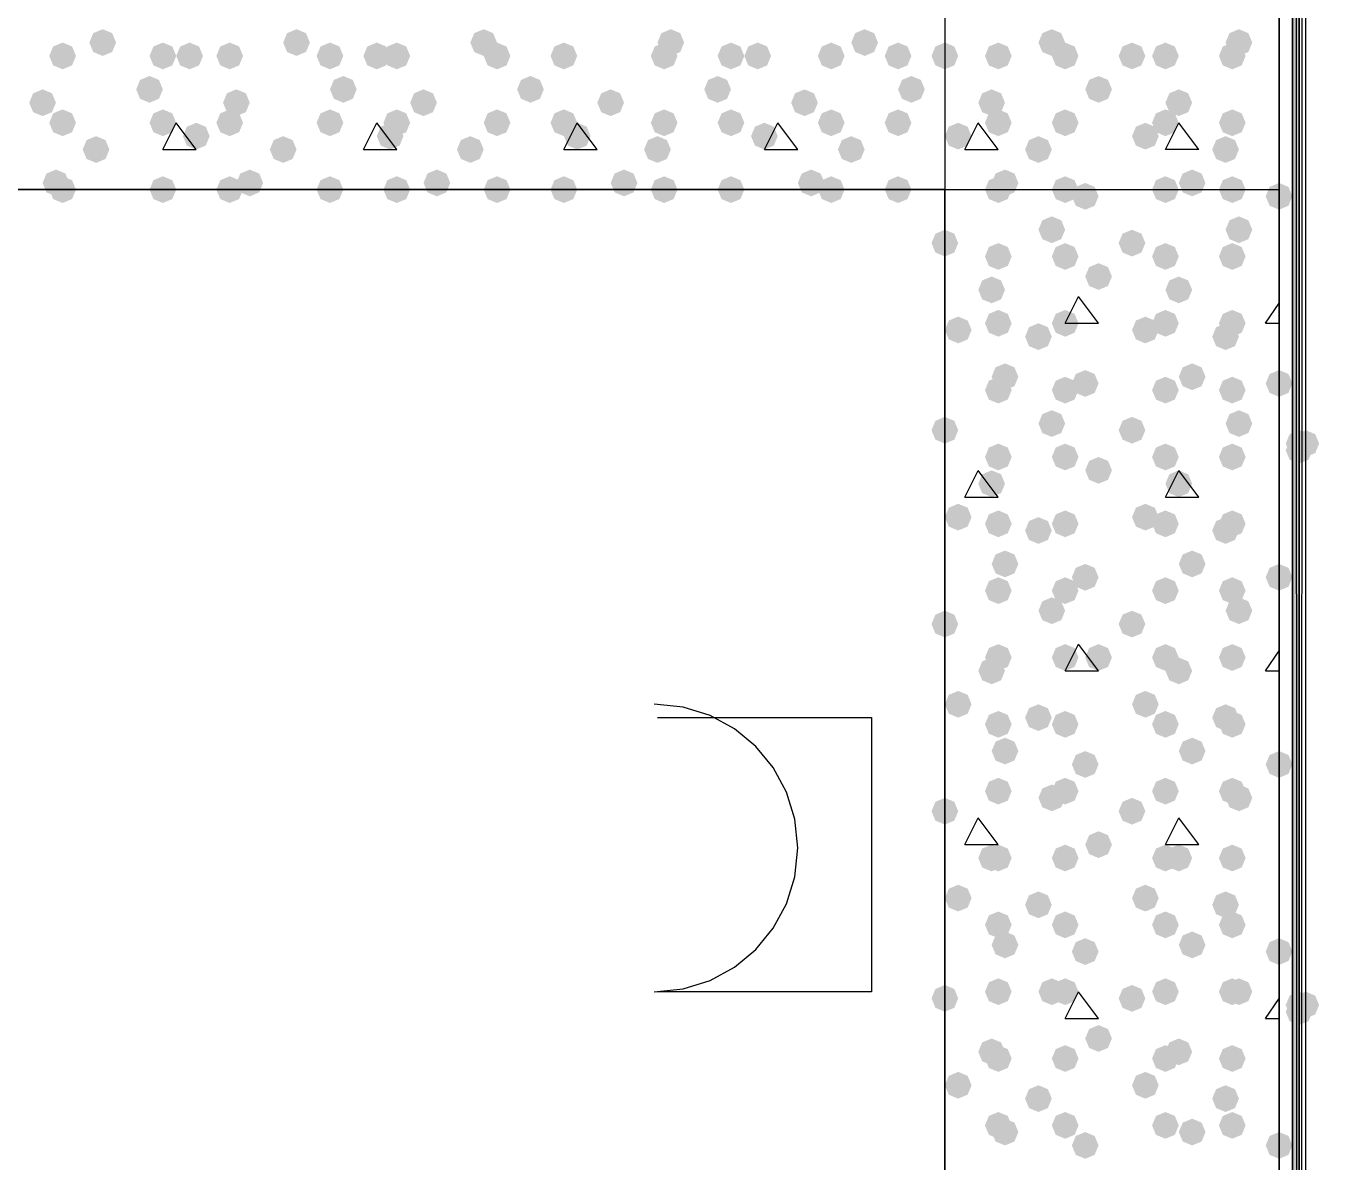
# Model space of a CAD drawing. Header units: millimetres. Extents: x 0 to 420, y 0 to 297.
# Drawn here: x 372.64 to 380.83, y 141.96 to 149.16 of the extents above; entities that cross this region are included whole.
import ezdxf

# ---------------------------------------------------------------- set-up
doc = ezdxf.new("R2010")
doc.units = ezdxf.units.MM
doc.layers.get('0').update_dxf_attribs({"linetype": 'CONTINUOUS'})

msp = doc.modelspace()

# ---------------------------------------------------------------- hatches: boundary and pattern name
at = {"true_color": 0x000007}
h = msp.add_hatch(color=0, dxfattribs=at)
h.paths.add_polyline_path([(380.703667, 228.049667), (380.661333, 228.049667), (380.703667, 84.455)], flags=0)
h.paths.add_polyline_path([(380.661333, 228.049667), (380.703667, 84.455), (380.661333, 84.455)], flags=0)
at = {"true_color": 0x000008}
for points in [[(373.210667, 149.055667), (373.185796, 148.995871), (373.126, 148.971), (373.066204, 148.995871), (373.041333, 149.055667), (373.066204, 149.115462), (373.126, 149.140333), (373.185796, 149.115463)], [(374.438333, 149.055667), (374.413462, 148.995871), (374.353667, 148.971), (374.293871, 148.995871), (374.269, 149.055667), (374.293871, 149.115462), (374.353667, 149.140333), (374.413462, 149.115463)], [(375.623667, 149.055667), (375.598796, 148.995871), (375.539, 148.971), (375.479204, 148.995871), (375.454333, 149.055667), (375.479204, 149.115462), (375.539, 149.140333), (375.598796, 149.115463)], [(376.809, 149.055667), (376.784129, 148.995871), (376.724333, 148.971), (376.664537, 148.995871), (376.639667, 149.055667), (376.664537, 149.115462), (376.724333, 149.140333), (376.784129, 149.115463)], [(378.036667, 149.055667), (378.011796, 148.995871), (377.952, 148.971), (377.892204, 148.995871), (377.867333, 149.055667), (377.892204, 149.115462), (377.952, 149.140333), (378.011796, 149.115463)], [(372.956667, 148.971), (372.931796, 148.911204), (372.872, 148.886333), (372.812204, 148.911204), (372.787333, 148.971), (372.812204, 149.030796), (372.872, 149.055667), (372.931796, 149.030796)], [(373.591667, 148.971), (373.566796, 148.911204), (373.507, 148.886333), (373.447204, 148.911204), (373.422333, 148.971), (373.447204, 149.030796), (373.507, 149.055667), (373.566796, 149.030796)], [(373.761, 148.971), (373.736129, 148.911204), (373.676333, 148.886333), (373.616537, 148.911204), (373.591667, 148.971), (373.616537, 149.030796), (373.676333, 149.055667), (373.736129, 149.030796)], [(374.015, 148.971), (373.990129, 148.911204), (373.930333, 148.886333), (373.870538, 148.911204), (373.845667, 148.971), (373.870537, 149.030796), (373.930333, 149.055667), (373.990129, 149.030796)], [(374.65, 148.971), (374.625129, 148.911204), (374.565333, 148.886333), (374.505538, 148.911204), (374.480667, 148.971), (374.505537, 149.030796), (374.565333, 149.055667), (374.625129, 149.030796)], [(374.946333, 148.971), (374.921462, 148.911204), (374.861667, 148.886333), (374.801871, 148.911204), (374.777, 148.971), (374.801871, 149.030796), (374.861667, 149.055667), (374.921462, 149.030796)], [(375.073333, 148.971), (375.048463, 148.911204), (374.988667, 148.886333), (374.928871, 148.911204), (374.904, 148.971), (374.928871, 149.030796), (374.988667, 149.055667), (375.048462, 149.030796)], [(375.708333, 148.971), (375.683463, 148.911204), (375.623667, 148.886333), (375.563871, 148.911204), (375.539, 148.971), (375.563871, 149.030796), (375.623667, 149.055667), (375.683462, 149.030796)], [(376.131667, 148.971), (376.106796, 148.911204), (376.047, 148.886333), (375.987204, 148.911204), (375.962333, 148.971), (375.987204, 149.030796), (376.047, 149.055667), (376.106796, 149.030796)], [(376.131667, 148.971), (376.106796, 148.911204), (376.047, 148.886333), (375.987204, 148.911204), (375.962333, 148.971), (375.987204, 149.030796), (376.047, 149.055667), (376.106796, 149.030796)], [(376.766667, 148.971), (376.741796, 148.911204), (376.682, 148.886333), (376.622204, 148.911204), (376.597333, 148.971), (376.622204, 149.030796), (376.682, 149.055667), (376.741796, 149.030796)], [(377.19, 148.971), (377.165129, 148.911204), (377.105333, 148.886333), (377.045538, 148.911204), (377.020667, 148.971), (377.045537, 149.030796), (377.105333, 149.055667), (377.165129, 149.030796)], [(377.359333, 148.971), (377.334462, 148.911204), (377.274667, 148.886333), (377.214871, 148.911204), (377.19, 148.971), (377.214871, 149.030796), (377.274667, 149.055667), (377.334462, 149.030796)], [(377.825, 148.971), (377.800129, 148.911204), (377.740333, 148.886333), (377.680538, 148.911204), (377.655667, 148.971), (377.680537, 149.030796), (377.740333, 149.055667), (377.800129, 149.030796)], [(378.248333, 148.971), (378.223462, 148.911204), (378.163667, 148.886333), (378.103871, 148.911204), (378.079, 148.971), (378.103871, 149.030796), (378.163667, 149.055667), (378.223462, 149.030796)], [(373.507, 148.759333), (373.482129, 148.699537), (373.422333, 148.674667), (373.362538, 148.699537), (373.337667, 148.759333), (373.362537, 148.819129), (373.422333, 148.844), (373.482129, 148.819129)], [(374.734667, 148.759333), (374.709796, 148.699537), (374.65, 148.674667), (374.590204, 148.699537), (374.565333, 148.759333), (374.590204, 148.819129), (374.65, 148.844), (374.709796, 148.819129)], [(375.92, 148.759333), (375.895129, 148.699537), (375.835333, 148.674667), (375.775538, 148.699537), (375.750667, 148.759333), (375.775537, 148.819129), (375.835333, 148.844), (375.895129, 148.819129)], [(377.105333, 148.759333), (377.080462, 148.699537), (377.020667, 148.674667), (376.960871, 148.699537), (376.936, 148.759333), (376.960871, 148.819129), (377.020667, 148.844), (377.080462, 148.819129)], [(378.333, 148.759333), (378.308129, 148.699537), (378.248333, 148.674667), (378.188538, 148.699537), (378.163667, 148.759333), (378.188537, 148.819129), (378.248333, 148.844), (378.308129, 148.819129)], [(372.829667, 148.674667), (372.804796, 148.614871), (372.745, 148.59), (372.685204, 148.614871), (372.660333, 148.674667), (372.685204, 148.734462), (372.745, 148.759333), (372.804796, 148.734463)], [(374.057333, 148.674667), (374.032462, 148.614871), (373.972667, 148.59), (373.912871, 148.614871), (373.888, 148.674667), (373.912871, 148.734462), (373.972667, 148.759333), (374.032462, 148.734463)], [(375.242667, 148.674667), (375.217796, 148.614871), (375.158, 148.59), (375.098204, 148.614871), (375.073333, 148.674667), (375.098204, 148.734462), (375.158, 148.759333), (375.217796, 148.734463)], [(376.428, 148.674667), (376.403129, 148.614871), (376.343333, 148.59), (376.283537, 148.614871), (376.258667, 148.674667), (376.283537, 148.734462), (376.343333, 148.759333), (376.403129, 148.734463)], [(377.655667, 148.674667), (377.630796, 148.614871), (377.571, 148.59), (377.511204, 148.614871), (377.486333, 148.674667), (377.511204, 148.734462), (377.571, 148.759333), (377.630796, 148.734463)], [(372.956667, 148.547667), (372.931796, 148.487871), (372.872, 148.463), (372.812204, 148.487871), (372.787333, 148.547667), (372.812204, 148.607462), (372.872, 148.632333), (372.931796, 148.607463)], [(373.591667, 148.547667), (373.566796, 148.487871), (373.507, 148.463), (373.447204, 148.487871), (373.422333, 148.547667), (373.447204, 148.607462), (373.507, 148.632333), (373.566796, 148.607463)], [(374.015, 148.547667), (373.990129, 148.487871), (373.930333, 148.463), (373.870538, 148.487871), (373.845667, 148.547667), (373.870537, 148.607462), (373.930333, 148.632333), (373.990129, 148.607463)], [(374.65, 148.547667), (374.625129, 148.487871), (374.565333, 148.463), (374.505538, 148.487871), (374.480667, 148.547667), (374.505537, 148.607462), (374.565333, 148.632333), (374.625129, 148.607463)], [(375.073333, 148.547667), (375.048463, 148.487871), (374.988667, 148.463), (374.928871, 148.487871), (374.904, 148.547667), (374.928871, 148.607462), (374.988667, 148.632333), (375.048462, 148.607463)], [(375.708333, 148.547667), (375.683463, 148.487871), (375.623667, 148.463), (375.563871, 148.487871), (375.539, 148.547667), (375.563871, 148.607462), (375.623667, 148.632333), (375.683462, 148.607463)], [(376.131667, 148.547667), (376.106796, 148.487871), (376.047, 148.463), (375.987204, 148.487871), (375.962333, 148.547667), (375.987204, 148.607462), (376.047, 148.632333), (376.106796, 148.607463)], [(376.766667, 148.547667), (376.741796, 148.487871), (376.682, 148.463), (376.622204, 148.487871), (376.597333, 148.547667), (376.622204, 148.607462), (376.682, 148.632333), (376.741796, 148.607463)], [(377.19, 148.547667), (377.165129, 148.487871), (377.105333, 148.463), (377.045538, 148.487871), (377.020667, 148.547667), (377.045537, 148.607462), (377.105333, 148.632333), (377.165129, 148.607463)], [(377.825, 148.547667), (377.800129, 148.487871), (377.740333, 148.463), (377.680538, 148.487871), (377.655667, 148.547667), (377.680537, 148.607462), (377.740333, 148.632333), (377.800129, 148.607463)], [(378.248333, 148.547667), (378.223462, 148.487871), (378.163667, 148.463), (378.103871, 148.487871), (378.079, 148.547667), (378.103871, 148.607462), (378.163667, 148.632333), (378.223462, 148.607463)], [(373.803333, 148.463), (373.778462, 148.403204), (373.718667, 148.378333), (373.658871, 148.403204), (373.634, 148.463), (373.658871, 148.522796), (373.718667, 148.547667), (373.778462, 148.522796)], [(375.031, 148.463), (375.006129, 148.403204), (374.946333, 148.378333), (374.886537, 148.403204), (374.861667, 148.463), (374.886537, 148.522796), (374.946333, 148.547667), (375.006129, 148.522796)], [(376.216333, 148.463), (376.191462, 148.403204), (376.131667, 148.378333), (376.071871, 148.403204), (376.047, 148.463), (376.071871, 148.522796), (376.131667, 148.547667), (376.191462, 148.522796)], [(377.401667, 148.463), (377.376796, 148.403204), (377.317, 148.378333), (377.257204, 148.403204), (377.232333, 148.463), (377.257204, 148.522796), (377.317, 148.547667), (377.376796, 148.522796)], [(373.168333, 148.378333), (373.143462, 148.318537), (373.083667, 148.293667), (373.023871, 148.318537), (372.999, 148.378333), (373.023871, 148.438129), (373.083667, 148.463), (373.143462, 148.438129)], [(374.353667, 148.378333), (374.328796, 148.318537), (374.269, 148.293667), (374.209204, 148.318537), (374.184333, 148.378333), (374.209204, 148.438129), (374.269, 148.463), (374.328796, 148.438129)], [(375.539, 148.378333), (375.514129, 148.318537), (375.454333, 148.293667), (375.394537, 148.318537), (375.369667, 148.378333), (375.394537, 148.438129), (375.454333, 148.463), (375.514129, 148.438129)], [(376.724333, 148.378333), (376.699462, 148.318537), (376.639667, 148.293667), (376.579871, 148.318537), (376.555, 148.378333), (376.579871, 148.438129), (376.639667, 148.463), (376.699462, 148.438129)], [(377.952, 148.378333), (377.927129, 148.318537), (377.867333, 148.293667), (377.807538, 148.318537), (377.782667, 148.378333), (377.807537, 148.438129), (377.867333, 148.463), (377.927129, 148.438129)], [(372.914333, 148.166667), (372.889462, 148.106871), (372.829667, 148.082), (372.769871, 148.106871), (372.745, 148.166667), (372.769871, 148.226462), (372.829667, 148.251333), (372.889462, 148.226463)], [(372.956667, 148.124333), (372.931796, 148.064537), (372.872, 148.039667), (372.812204, 148.064537), (372.787333, 148.124333), (372.812204, 148.184129), (372.872, 148.209), (372.931796, 148.184129)], [(373.591667, 148.124333), (373.566796, 148.064537), (373.507, 148.039667), (373.447204, 148.064537), (373.422333, 148.124333), (373.447204, 148.184129), (373.507, 148.209), (373.566796, 148.184129)], [(374.015, 148.124333), (373.990129, 148.064537), (373.930333, 148.039667), (373.870538, 148.064537), (373.845667, 148.124333), (373.870537, 148.184129), (373.930333, 148.209), (373.990129, 148.184129)], [(374.142, 148.166667), (374.117129, 148.106871), (374.057333, 148.082), (373.997538, 148.106871), (373.972667, 148.166667), (373.997537, 148.226462), (374.057333, 148.251333), (374.117129, 148.226463)], [(374.65, 148.124333), (374.625129, 148.064537), (374.565333, 148.039667), (374.505538, 148.064537), (374.480667, 148.124333), (374.505537, 148.184129), (374.565333, 148.209), (374.625129, 148.184129)], [(375.073333, 148.124333), (375.048463, 148.064537), (374.988667, 148.039667), (374.928871, 148.064537), (374.904, 148.124333), (374.928871, 148.184129), (374.988667, 148.209), (375.048462, 148.184129)], [(375.327333, 148.166667), (375.302462, 148.106871), (375.242667, 148.082), (375.182871, 148.106871), (375.158, 148.166667), (375.182871, 148.226462), (375.242667, 148.251333), (375.302462, 148.226463)], [(375.708333, 148.124333), (375.683463, 148.064537), (375.623667, 148.039667), (375.563871, 148.064537), (375.539, 148.124333), (375.563871, 148.184129), (375.623667, 148.209), (375.683462, 148.184129)], [(376.131667, 148.124333), (376.106796, 148.064537), (376.047, 148.039667), (375.987204, 148.064537), (375.962333, 148.124333), (375.987204, 148.184129), (376.047, 148.209), (376.106796, 148.184129)], [(376.512667, 148.166667), (376.487796, 148.106871), (376.428, 148.082), (376.368204, 148.106871), (376.343333, 148.166667), (376.368204, 148.226462), (376.428, 148.251333), (376.487796, 148.226463)], [(376.766667, 148.124333), (376.741796, 148.064537), (376.682, 148.039667), (376.622204, 148.064537), (376.597333, 148.124333), (376.622204, 148.184129), (376.682, 148.209), (376.741796, 148.184129)], [(377.19, 148.124333), (377.165129, 148.064537), (377.105333, 148.039667), (377.045538, 148.064537), (377.020667, 148.124333), (377.045537, 148.184129), (377.105333, 148.209), (377.165129, 148.184129)], [(377.698, 148.166667), (377.673129, 148.106871), (377.613333, 148.082), (377.553537, 148.106871), (377.528667, 148.166667), (377.553537, 148.226462), (377.613333, 148.251333), (377.673129, 148.226463)], [(377.825, 148.124333), (377.800129, 148.064537), (377.740333, 148.039667), (377.680538, 148.064537), (377.655667, 148.124333), (377.680537, 148.184129), (377.740333, 148.209), (377.800129, 148.184129)], [(378.248333, 148.124333), (378.223462, 148.064537), (378.163667, 148.039667), (378.103871, 148.064537), (378.079, 148.124333), (378.103871, 148.184129), (378.163667, 148.209), (378.223462, 148.184129)], [(379.433667, 148.082), (379.408796, 148.022204), (379.349, 147.997333), (379.289204, 148.022204), (379.264333, 148.082), (379.289204, 148.141796), (379.349, 148.166667), (379.408796, 148.141796)], [(380.661333, 148.082), (380.636462, 148.022204), (380.576667, 147.997333), (380.516871, 148.022204), (380.492, 148.082), (380.516871, 148.141796), (380.576667, 148.166667), (380.636462, 148.141796)], [(379.222, 147.870333), (379.197129, 147.810537), (379.137333, 147.785667), (379.077538, 147.810537), (379.052667, 147.870333), (379.077537, 147.930129), (379.137333, 147.955), (379.197129, 147.930129)], [(380.407333, 147.870333), (380.382462, 147.810537), (380.322667, 147.785667), (380.262871, 147.810537), (380.238, 147.870333), (380.262871, 147.930129), (380.322667, 147.955), (380.382462, 147.930129)], [(378.544667, 147.785667), (378.519796, 147.725871), (378.46, 147.701), (378.400204, 147.725871), (378.375333, 147.785667), (378.400204, 147.845462), (378.46, 147.870333), (378.519796, 147.845463)], [(379.73, 147.785667), (379.705129, 147.725871), (379.645333, 147.701), (379.585537, 147.725871), (379.560667, 147.785667), (379.585537, 147.845462), (379.645333, 147.870333), (379.705129, 147.845463)], [(378.883333, 147.701), (378.858462, 147.641204), (378.798667, 147.616333), (378.738871, 147.641204), (378.714, 147.701), (378.738871, 147.760796), (378.798667, 147.785667), (378.858462, 147.760796)], [(379.306667, 147.701), (379.281796, 147.641204), (379.222, 147.616333), (379.162204, 147.641204), (379.137333, 147.701), (379.162204, 147.760796), (379.222, 147.785667), (379.281796, 147.760796)], [(379.941667, 147.701), (379.916796, 147.641204), (379.857, 147.616333), (379.797204, 147.641204), (379.772333, 147.701), (379.797204, 147.760796), (379.857, 147.785667), (379.916796, 147.760796)], [(380.365, 147.701), (380.340129, 147.641204), (380.280333, 147.616333), (380.220537, 147.641204), (380.195667, 147.701), (380.220537, 147.760796), (380.280333, 147.785667), (380.340129, 147.760796)], [(379.518333, 147.574), (379.493462, 147.514204), (379.433667, 147.489333), (379.373871, 147.514204), (379.349, 147.574), (379.373871, 147.633796), (379.433667, 147.658667), (379.493462, 147.633796)], [(378.841, 147.489333), (378.816129, 147.429537), (378.756333, 147.404667), (378.696537, 147.429537), (378.671667, 147.489333), (378.696537, 147.549129), (378.756333, 147.574), (378.816129, 147.549129)], [(380.026333, 147.489333), (380.001463, 147.429537), (379.941667, 147.404667), (379.881871, 147.429537), (379.857, 147.489333), (379.881871, 147.549129), (379.941667, 147.574), (380.001462, 147.549129)], [(378.629333, 147.235333), (378.604462, 147.175537), (378.544667, 147.150667), (378.484871, 147.175537), (378.46, 147.235333), (378.484871, 147.295129), (378.544667, 147.32), (378.604462, 147.295129)], [(378.883333, 147.277667), (378.858462, 147.217871), (378.798667, 147.193), (378.738871, 147.217871), (378.714, 147.277667), (378.738871, 147.337462), (378.798667, 147.362333), (378.858462, 147.337463)], [(379.306667, 147.277667), (379.281796, 147.217871), (379.222, 147.193), (379.162204, 147.217871), (379.137333, 147.277667), (379.162204, 147.337462), (379.222, 147.362333), (379.281796, 147.337463)], [(379.814667, 147.235333), (379.789796, 147.175537), (379.73, 147.150667), (379.670204, 147.175537), (379.645333, 147.235333), (379.670204, 147.295129), (379.73, 147.32), (379.789796, 147.295129)], [(379.941667, 147.277667), (379.916796, 147.217871), (379.857, 147.193), (379.797204, 147.217871), (379.772333, 147.277667), (379.797204, 147.337462), (379.857, 147.362333), (379.916796, 147.337463)], [(380.365, 147.277667), (380.340129, 147.217871), (380.280333, 147.193), (380.220537, 147.217871), (380.195667, 147.277667), (380.220537, 147.337462), (380.280333, 147.362333), (380.340129, 147.337463)], [(379.137333, 147.193), (379.112462, 147.133204), (379.052667, 147.108333), (378.992871, 147.133204), (378.968, 147.193), (378.992871, 147.252796), (379.052667, 147.277667), (379.112462, 147.252796)], [(380.322667, 147.193), (380.297796, 147.133204), (380.238, 147.108333), (380.178204, 147.133204), (380.153333, 147.193), (380.178204, 147.252796), (380.238, 147.277667), (380.297796, 147.252796)], [(378.925667, 146.939), (378.900796, 146.879204), (378.841, 146.854333), (378.781204, 146.879204), (378.756333, 146.939), (378.781204, 146.998796), (378.841, 147.023667), (378.900796, 146.998796)], [(379.433667, 146.896667), (379.408796, 146.836871), (379.349, 146.812), (379.289204, 146.836871), (379.264333, 146.896667), (379.289204, 146.956462), (379.349, 146.981333), (379.408796, 146.956463)], [(380.111, 146.939), (380.086129, 146.879204), (380.026333, 146.854333), (379.966537, 146.879204), (379.941667, 146.939), (379.966537, 146.998796), (380.026333, 147.023667), (380.086129, 146.998796)], [(380.661333, 146.896667), (380.636462, 146.836871), (380.576667, 146.812), (380.516871, 146.836871), (380.492, 146.896667), (380.516871, 146.956462), (380.576667, 146.981333), (380.636462, 146.956463)], [(378.883333, 146.854333), (378.858462, 146.794537), (378.798667, 146.769667), (378.738871, 146.794537), (378.714, 146.854333), (378.738871, 146.914129), (378.798667, 146.939), (378.858462, 146.914129)], [(379.306667, 146.854333), (379.281796, 146.794537), (379.222, 146.769667), (379.162204, 146.794537), (379.137333, 146.854333), (379.162204, 146.914129), (379.222, 146.939), (379.281796, 146.914129)], [(379.941667, 146.854333), (379.916796, 146.794537), (379.857, 146.769667), (379.797204, 146.794537), (379.772333, 146.854333), (379.797204, 146.914129), (379.857, 146.939), (379.916796, 146.914129)], [(380.365, 146.854333), (380.340129, 146.794537), (380.280333, 146.769667), (380.220537, 146.794537), (380.195667, 146.854333), (380.220537, 146.914129), (380.280333, 146.939), (380.340129, 146.914129)], [(379.222, 146.642667), (379.197129, 146.582871), (379.137333, 146.558), (379.077538, 146.582871), (379.052667, 146.642667), (379.077537, 146.702462), (379.137333, 146.727333), (379.197129, 146.702463)], [(380.407333, 146.642667), (380.382462, 146.582871), (380.322667, 146.558), (380.262871, 146.582871), (380.238, 146.642667), (380.262871, 146.702462), (380.322667, 146.727333), (380.382462, 146.702463)], [(378.544667, 146.600333), (378.519796, 146.540537), (378.46, 146.515667), (378.400204, 146.540537), (378.375333, 146.600333), (378.400204, 146.660129), (378.46, 146.685), (378.519796, 146.660129)], [(379.73, 146.600333), (379.705129, 146.540537), (379.645333, 146.515667), (379.585537, 146.540537), (379.560667, 146.600333), (379.585537, 146.660129), (379.645333, 146.685), (379.705129, 146.660129)], [(378.883333, 146.431), (378.858462, 146.371204), (378.798667, 146.346333), (378.738871, 146.371204), (378.714, 146.431), (378.738871, 146.490796), (378.798667, 146.515667), (378.858462, 146.490796)], [(379.306667, 146.431), (379.281796, 146.371204), (379.222, 146.346333), (379.162204, 146.371204), (379.137333, 146.431), (379.162204, 146.490796), (379.222, 146.515667), (379.281796, 146.490796)], [(379.941667, 146.431), (379.916796, 146.371204), (379.857, 146.346333), (379.797204, 146.371204), (379.772333, 146.431), (379.797204, 146.490796), (379.857, 146.515667), (379.916796, 146.490796)], [(380.365, 146.431), (380.340129, 146.371204), (380.280333, 146.346333), (380.220537, 146.371204), (380.195667, 146.431), (380.220537, 146.490796), (380.280333, 146.515667), (380.340129, 146.490796)], [(379.518333, 146.346333), (379.493462, 146.286537), (379.433667, 146.261667), (379.373871, 146.286537), (379.349, 146.346333), (379.373871, 146.406129), (379.433667, 146.431), (379.493462, 146.406129)], [(378.841, 146.261667), (378.816129, 146.201871), (378.756333, 146.177), (378.696537, 146.201871), (378.671667, 146.261667), (378.696537, 146.321462), (378.756333, 146.346333), (378.816129, 146.321463)], [(380.026333, 146.261667), (380.001463, 146.201871), (379.941667, 146.177), (379.881871, 146.201871), (379.857, 146.261667), (379.881871, 146.321462), (379.941667, 146.346333), (380.001462, 146.321463)], [(378.629333, 146.05), (378.604462, 145.990204), (378.544667, 145.965333), (378.484871, 145.990204), (378.46, 146.05), (378.484871, 146.109796), (378.544667, 146.134667), (378.604462, 146.109796)], [(378.883333, 146.007667), (378.858462, 145.947871), (378.798667, 145.923), (378.738871, 145.947871), (378.714, 146.007667), (378.738871, 146.067462), (378.798667, 146.092333), (378.858462, 146.067463)], [(379.306667, 146.007667), (379.281796, 145.947871), (379.222, 145.923), (379.162204, 145.947871), (379.137333, 146.007667), (379.162204, 146.067462), (379.222, 146.092333), (379.281796, 146.067463)], [(379.814667, 146.05), (379.789796, 145.990204), (379.73, 145.965333), (379.670204, 145.990204), (379.645333, 146.05), (379.670204, 146.109796), (379.73, 146.134667), (379.789796, 146.109796)], [(379.941667, 146.007667), (379.916796, 145.947871), (379.857, 145.923), (379.797204, 145.947871), (379.772333, 146.007667), (379.797204, 146.067462), (379.857, 146.092333), (379.916796, 146.067463)], [(380.365, 146.007667), (380.340129, 145.947871), (380.280333, 145.923), (380.220537, 145.947871), (380.195667, 146.007667), (380.220537, 146.067462), (380.280333, 146.092333), (380.340129, 146.067463)], [(379.137333, 145.965333), (379.112462, 145.905537), (379.052667, 145.880667), (378.992871, 145.905537), (378.968, 145.965333), (378.992871, 146.025129), (379.052667, 146.05), (379.112462, 146.025129)], [(380.322667, 145.965333), (380.297796, 145.905537), (380.238, 145.880667), (380.178204, 145.905537), (380.153333, 145.965333), (380.178204, 146.025129), (380.238, 146.05), (380.297796, 146.025129)], [(378.925667, 145.753667), (378.900796, 145.693871), (378.841, 145.669), (378.781204, 145.693871), (378.756333, 145.753667), (378.781204, 145.813462), (378.841, 145.838333), (378.900796, 145.813463)], [(380.111, 145.753667), (380.086129, 145.693871), (380.026333, 145.669), (379.966537, 145.693871), (379.941667, 145.753667), (379.966537, 145.813462), (380.026333, 145.838333), (380.086129, 145.813463)], [(379.433667, 145.669), (379.408796, 145.609204), (379.349, 145.584333), (379.289204, 145.609204), (379.264333, 145.669), (379.289204, 145.728796), (379.349, 145.753667), (379.408796, 145.728796)], [(380.661333, 145.669), (380.636462, 145.609204), (380.576667, 145.584333), (380.516871, 145.609204), (380.492, 145.669), (380.516871, 145.728796), (380.576667, 145.753667), (380.636462, 145.728796)], [(378.883333, 145.584333), (378.858462, 145.524537), (378.798667, 145.499667), (378.738871, 145.524537), (378.714, 145.584333), (378.738871, 145.644129), (378.798667, 145.669), (378.858462, 145.644129)], [(379.306667, 145.584333), (379.281796, 145.524537), (379.222, 145.499667), (379.162204, 145.524537), (379.137333, 145.584333), (379.162204, 145.644129), (379.222, 145.669), (379.281796, 145.644129)], [(379.941667, 145.584333), (379.916796, 145.524537), (379.857, 145.499667), (379.797204, 145.524537), (379.772333, 145.584333), (379.797204, 145.644129), (379.857, 145.669), (379.916796, 145.644129)], [(380.365, 145.584333), (380.340129, 145.524537), (380.280333, 145.499667), (380.220537, 145.524537), (380.195667, 145.584333), (380.220537, 145.644129), (380.280333, 145.669), (380.340129, 145.644129)], [(379.222, 145.457333), (379.197129, 145.397537), (379.137333, 145.372667), (379.077538, 145.397537), (379.052667, 145.457333), (379.077537, 145.517129), (379.137333, 145.542), (379.197129, 145.517129)], [(380.407333, 145.457333), (380.382462, 145.397537), (380.322667, 145.372667), (380.262871, 145.397537), (380.238, 145.457333), (380.262871, 145.517129), (380.322667, 145.542), (380.382462, 145.517129)], [(378.544667, 145.372667), (378.519796, 145.312871), (378.46, 145.288), (378.400204, 145.312871), (378.375333, 145.372667), (378.400204, 145.432462), (378.46, 145.457333), (378.519796, 145.432463)], [(379.73, 145.372667), (379.705129, 145.312871), (379.645333, 145.288), (379.585537, 145.312871), (379.560667, 145.372667), (379.585537, 145.432462), (379.645333, 145.457333), (379.705129, 145.432463)], [(378.883333, 145.161), (378.858462, 145.101204), (378.798667, 145.076333), (378.738871, 145.101204), (378.714, 145.161), (378.738871, 145.220796), (378.798667, 145.245667), (378.858462, 145.220796)], [(379.306667, 145.161), (379.281796, 145.101204), (379.222, 145.076333), (379.162204, 145.101204), (379.137333, 145.161), (379.162204, 145.220796), (379.222, 145.245667), (379.281796, 145.220796)], [(379.518333, 145.161), (379.493462, 145.101204), (379.433667, 145.076333), (379.373871, 145.101204), (379.349, 145.161), (379.373871, 145.220796), (379.433667, 145.245667), (379.493462, 145.220796)], [(379.941667, 145.161), (379.916796, 145.101204), (379.857, 145.076333), (379.797204, 145.101204), (379.772333, 145.161), (379.797204, 145.220796), (379.857, 145.245667), (379.916796, 145.220796)], [(380.365, 145.161), (380.340129, 145.101204), (380.280333, 145.076333), (380.220537, 145.101204), (380.195667, 145.161), (380.220537, 145.220796), (380.280333, 145.245667), (380.340129, 145.220796)], [(378.841, 145.076333), (378.816129, 145.016537), (378.756333, 144.991667), (378.696537, 145.016537), (378.671667, 145.076333), (378.696537, 145.136129), (378.756333, 145.161), (378.816129, 145.136129)], [(380.026333, 145.076333), (380.001463, 145.016537), (379.941667, 144.991667), (379.881871, 145.016537), (379.857, 145.076333), (379.881871, 145.136129), (379.941667, 145.161), (380.001462, 145.136129)], [(378.629333, 144.864667), (378.604462, 144.804871), (378.544667, 144.78), (378.484871, 144.804871), (378.46, 144.864667), (378.484871, 144.924462), (378.544667, 144.949333), (378.604462, 144.924463)], [(379.814667, 144.864667), (379.789796, 144.804871), (379.73, 144.78), (379.670204, 144.804871), (379.645333, 144.864667), (379.670204, 144.924462), (379.73, 144.949333), (379.789796, 144.924463)], [(379.137333, 144.78), (379.112462, 144.720204), (379.052667, 144.695333), (378.992871, 144.720204), (378.968, 144.78), (378.992871, 144.839796), (379.052667, 144.864667), (379.112462, 144.839796)], [(380.322667, 144.78), (380.297796, 144.720204), (380.238, 144.695333), (380.178204, 144.720204), (380.153333, 144.78), (380.178204, 144.839796), (380.238, 144.864667), (380.297796, 144.839796)], [(378.883333, 144.737667), (378.858462, 144.677871), (378.798667, 144.653), (378.738871, 144.677871), (378.714, 144.737667), (378.738871, 144.797462), (378.798667, 144.822333), (378.858462, 144.797463)], [(379.306667, 144.737667), (379.281796, 144.677871), (379.222, 144.653), (379.162204, 144.677871), (379.137333, 144.737667), (379.162204, 144.797462), (379.222, 144.822333), (379.281796, 144.797463)], [(379.941667, 144.737667), (379.916796, 144.677871), (379.857, 144.653), (379.797204, 144.677871), (379.772333, 144.737667), (379.797204, 144.797462), (379.857, 144.822333), (379.916796, 144.797463)], [(380.365, 144.737667), (380.340129, 144.677871), (380.280333, 144.653), (380.220537, 144.677871), (380.195667, 144.737667), (380.220537, 144.797462), (380.280333, 144.822333), (380.340129, 144.797463)], [(378.925667, 144.568333), (378.900796, 144.508537), (378.841, 144.483667), (378.781204, 144.508537), (378.756333, 144.568333), (378.781204, 144.628129), (378.841, 144.653), (378.900796, 144.628129)], [(380.111, 144.568333), (380.086129, 144.508537), (380.026333, 144.483667), (379.966537, 144.508537), (379.941667, 144.568333), (379.966537, 144.628129), (380.026333, 144.653), (380.086129, 144.628129)], [(379.433667, 144.483667), (379.408796, 144.423871), (379.349, 144.399), (379.289204, 144.423871), (379.264333, 144.483667), (379.289204, 144.543462), (379.349, 144.568333), (379.408796, 144.543463)], [(380.661333, 144.483667), (380.636462, 144.423871), (380.576667, 144.399), (380.516871, 144.423871), (380.492, 144.483667), (380.516871, 144.543462), (380.576667, 144.568333), (380.636462, 144.543463)], [(378.883333, 144.314333), (378.858462, 144.254537), (378.798667, 144.229667), (378.738871, 144.254537), (378.714, 144.314333), (378.738871, 144.374129), (378.798667, 144.399), (378.858462, 144.374129)], [(379.222, 144.272), (379.197129, 144.212204), (379.137333, 144.187333), (379.077538, 144.212204), (379.052667, 144.272), (379.077537, 144.331796), (379.137333, 144.356667), (379.197129, 144.331796)], [(379.306667, 144.314333), (379.281796, 144.254537), (379.222, 144.229667), (379.162204, 144.254537), (379.137333, 144.314333), (379.162204, 144.374129), (379.222, 144.399), (379.281796, 144.374129)], [(379.941667, 144.314333), (379.916796, 144.254537), (379.857, 144.229667), (379.797204, 144.254537), (379.772333, 144.314333), (379.797204, 144.374129), (379.857, 144.399), (379.916796, 144.374129)], [(380.365, 144.314333), (380.340129, 144.254537), (380.280333, 144.229667), (380.220537, 144.254537), (380.195667, 144.314333), (380.220537, 144.374129), (380.280333, 144.399), (380.340129, 144.374129)], [(380.407333, 144.272), (380.382462, 144.212204), (380.322667, 144.187333), (380.262871, 144.212204), (380.238, 144.272), (380.262871, 144.331796), (380.322667, 144.356667), (380.382462, 144.331796)], [(378.544667, 144.187333), (378.519796, 144.127537), (378.46, 144.102667), (378.400204, 144.127537), (378.375333, 144.187333), (378.400204, 144.247129), (378.46, 144.272), (378.519796, 144.247129)], [(379.73, 144.187333), (379.705129, 144.127537), (379.645333, 144.102667), (379.585537, 144.127537), (379.560667, 144.187333), (379.585537, 144.247129), (379.645333, 144.272), (379.705129, 144.247129)], [(379.518333, 143.975667), (379.493462, 143.915871), (379.433667, 143.891), (379.373871, 143.915871), (379.349, 143.975667), (379.373871, 144.035462), (379.433667, 144.060333), (379.493462, 144.035463)], [(378.841, 143.891), (378.816129, 143.831204), (378.756333, 143.806333), (378.696537, 143.831204), (378.671667, 143.891), (378.696537, 143.950796), (378.756333, 143.975667), (378.816129, 143.950796)], [(378.883333, 143.891), (378.858462, 143.831204), (378.798667, 143.806333), (378.738871, 143.831204), (378.714, 143.891), (378.738871, 143.950796), (378.798667, 143.975667), (378.858462, 143.950796)], [(379.306667, 143.891), (379.281796, 143.831204), (379.222, 143.806333), (379.162204, 143.831204), (379.137333, 143.891), (379.162204, 143.950796), (379.222, 143.975667), (379.281796, 143.950796)], [(379.941667, 143.891), (379.916796, 143.831204), (379.857, 143.806333), (379.797204, 143.831204), (379.772333, 143.891), (379.797204, 143.950796), (379.857, 143.975667), (379.916796, 143.950796)], [(380.026333, 143.891), (380.001463, 143.831204), (379.941667, 143.806333), (379.881871, 143.831204), (379.857, 143.891), (379.881871, 143.950796), (379.941667, 143.975667), (380.001462, 143.950796)], [(380.365, 143.891), (380.340129, 143.831204), (380.280333, 143.806333), (380.220537, 143.831204), (380.195667, 143.891), (380.220537, 143.950796), (380.280333, 143.975667), (380.340129, 143.950796)], [(378.629333, 143.637), (378.604462, 143.577204), (378.544667, 143.552333), (378.484871, 143.577204), (378.46, 143.637), (378.484871, 143.696796), (378.544667, 143.721667), (378.604462, 143.696796)], [(379.137333, 143.594667), (379.112462, 143.534871), (379.052667, 143.51), (378.992871, 143.534871), (378.968, 143.594667), (378.992871, 143.654462), (379.052667, 143.679333), (379.112462, 143.654463)], [(379.814667, 143.637), (379.789796, 143.577204), (379.73, 143.552333), (379.670204, 143.577204), (379.645333, 143.637), (379.670204, 143.696796), (379.73, 143.721667), (379.789796, 143.696796)], [(380.322667, 143.594667), (380.297796, 143.534871), (380.238, 143.51), (380.178204, 143.534871), (380.153333, 143.594667), (380.178204, 143.654462), (380.238, 143.679333), (380.297796, 143.654463)], [(378.883333, 143.467667), (378.858462, 143.407871), (378.798667, 143.383), (378.738871, 143.407871), (378.714, 143.467667), (378.738871, 143.527462), (378.798667, 143.552333), (378.858462, 143.527463)], [(379.306667, 143.467667), (379.281796, 143.407871), (379.222, 143.383), (379.162204, 143.407871), (379.137333, 143.467667), (379.162204, 143.527462), (379.222, 143.552333), (379.281796, 143.527463)], [(379.941667, 143.467667), (379.916796, 143.407871), (379.857, 143.383), (379.797204, 143.407871), (379.772333, 143.467667), (379.797204, 143.527462), (379.857, 143.552333), (379.916796, 143.527463)], [(380.365, 143.467667), (380.340129, 143.407871), (380.280333, 143.383), (380.220537, 143.407871), (380.195667, 143.467667), (380.220537, 143.527462), (380.280333, 143.552333), (380.340129, 143.527463)], [(378.925667, 143.340667), (378.900796, 143.280871), (378.841, 143.256), (378.781204, 143.280871), (378.756333, 143.340667), (378.781204, 143.400462), (378.841, 143.425333), (378.900796, 143.400463)], [(379.433667, 143.298333), (379.408796, 143.238537), (379.349, 143.213667), (379.289204, 143.238537), (379.264333, 143.298333), (379.289204, 143.358129), (379.349, 143.383), (379.408796, 143.358129)], [(380.111, 143.340667), (380.086129, 143.280871), (380.026333, 143.256), (379.966537, 143.280871), (379.941667, 143.340667), (379.966537, 143.400462), (380.026333, 143.425333), (380.086129, 143.400463)], [(380.661333, 143.298333), (380.636462, 143.238537), (380.576667, 143.213667), (380.516871, 143.238537), (380.492, 143.298333), (380.516871, 143.358129), (380.576667, 143.383), (380.636462, 143.358129)], [(378.883333, 143.044333), (378.858462, 142.984537), (378.798667, 142.959667), (378.738871, 142.984537), (378.714, 143.044333), (378.738871, 143.104129), (378.798667, 143.129), (378.858462, 143.104129)], [(379.222, 143.044333), (379.197129, 142.984537), (379.137333, 142.959667), (379.077538, 142.984537), (379.052667, 143.044333), (379.077537, 143.104129), (379.137333, 143.129), (379.197129, 143.104129)], [(379.306667, 143.044333), (379.281796, 142.984537), (379.222, 142.959667), (379.162204, 142.984537), (379.137333, 143.044333), (379.162204, 143.104129), (379.222, 143.129), (379.281796, 143.104129)], [(379.941667, 143.044333), (379.916796, 142.984537), (379.857, 142.959667), (379.797204, 142.984537), (379.772333, 143.044333), (379.797204, 143.104129), (379.857, 143.129), (379.916796, 143.104129)], [(380.365, 143.044333), (380.340129, 142.984537), (380.280333, 142.959667), (380.220537, 142.984537), (380.195667, 143.044333), (380.220537, 143.104129), (380.280333, 143.129), (380.340129, 143.104129)], [(380.407333, 143.044333), (380.382462, 142.984537), (380.322667, 142.959667), (380.262871, 142.984537), (380.238, 143.044333), (380.262871, 143.104129), (380.322667, 143.129), (380.382462, 143.104129)], [(378.544667, 143.002), (378.519796, 142.942204), (378.46, 142.917333), (378.400204, 142.942204), (378.375333, 143.002), (378.400204, 143.061796), (378.46, 143.086667), (378.519796, 143.061796)], [(379.73, 143.002), (379.705129, 142.942204), (379.645333, 142.917333), (379.585537, 142.942204), (379.560667, 143.002), (379.585537, 143.061796), (379.645333, 143.086667), (379.705129, 143.061796)], [(379.518333, 142.748), (379.493462, 142.688204), (379.433667, 142.663333), (379.373871, 142.688204), (379.349, 142.748), (379.373871, 142.807796), (379.433667, 142.832667), (379.493462, 142.807796)], [(378.841, 142.663333), (378.816129, 142.603537), (378.756333, 142.578667), (378.696537, 142.603537), (378.671667, 142.663333), (378.696537, 142.723129), (378.756333, 142.748), (378.816129, 142.723129)], [(378.883333, 142.621), (378.858462, 142.561204), (378.798667, 142.536333), (378.738871, 142.561204), (378.714, 142.621), (378.738871, 142.680796), (378.798667, 142.705667), (378.858462, 142.680796)], [(379.306667, 142.621), (379.281796, 142.561204), (379.222, 142.536333), (379.162204, 142.561204), (379.137333, 142.621), (379.162204, 142.680796), (379.222, 142.705667), (379.281796, 142.680796)], [(379.941667, 142.621), (379.916796, 142.561204), (379.857, 142.536333), (379.797204, 142.561204), (379.772333, 142.621), (379.797204, 142.680796), (379.857, 142.705667), (379.916796, 142.680796)], [(380.026333, 142.663333), (380.001463, 142.603537), (379.941667, 142.578667), (379.881871, 142.603537), (379.857, 142.663333), (379.881871, 142.723129), (379.941667, 142.748), (380.001462, 142.723129)], [(380.365, 142.621), (380.340129, 142.561204), (380.280333, 142.536333), (380.220537, 142.561204), (380.195667, 142.621), (380.220537, 142.680796), (380.280333, 142.705667), (380.340129, 142.680796)], [(378.629333, 142.451667), (378.604462, 142.391871), (378.544667, 142.367), (378.484871, 142.391871), (378.46, 142.451667), (378.484871, 142.511462), (378.544667, 142.536333), (378.604462, 142.511463)], [(379.814667, 142.451667), (379.789796, 142.391871), (379.73, 142.367), (379.670204, 142.391871), (379.645333, 142.451667), (379.670204, 142.511462), (379.73, 142.536333), (379.789796, 142.511463)], [(379.137333, 142.367), (379.112462, 142.307204), (379.052667, 142.282333), (378.992871, 142.307204), (378.968, 142.367), (378.992871, 142.426796), (379.052667, 142.451667), (379.112462, 142.426796)], [(380.322667, 142.367), (380.297796, 142.307204), (380.238, 142.282333), (380.178204, 142.307204), (380.153333, 142.367), (380.178204, 142.426796), (380.238, 142.451667), (380.297796, 142.426796)], [(378.883333, 142.197667), (378.858462, 142.137871), (378.798667, 142.113), (378.738871, 142.137871), (378.714, 142.197667), (378.738871, 142.257462), (378.798667, 142.282333), (378.858462, 142.257463)], [(378.925667, 142.155333), (378.900796, 142.095537), (378.841, 142.070667), (378.781204, 142.095537), (378.756333, 142.155333), (378.781204, 142.215129), (378.841, 142.24), (378.900796, 142.215129)], [(379.306667, 142.197667), (379.281796, 142.137871), (379.222, 142.113), (379.162204, 142.137871), (379.137333, 142.197667), (379.162204, 142.257462), (379.222, 142.282333), (379.281796, 142.257463)], [(379.941667, 142.197667), (379.916796, 142.137871), (379.857, 142.113), (379.797204, 142.137871), (379.772333, 142.197667), (379.797204, 142.257462), (379.857, 142.282333), (379.916796, 142.257463)], [(380.111, 142.155333), (380.086129, 142.095537), (380.026333, 142.070667), (379.966537, 142.095537), (379.941667, 142.155333), (379.966537, 142.215129), (380.026333, 142.24), (380.086129, 142.215129)], [(380.365, 142.197667), (380.340129, 142.137871), (380.280333, 142.113), (380.220537, 142.137871), (380.195667, 142.197667), (380.220537, 142.257462), (380.280333, 142.282333), (380.340129, 142.257463)], [(379.433667, 142.070667), (379.408796, 142.010871), (379.349, 141.986), (379.289204, 142.010871), (379.264333, 142.070667), (379.289204, 142.130462), (379.349, 142.155333), (379.408796, 142.130463)], [(380.661333, 142.070667), (380.636462, 142.010871), (380.576667, 141.986), (380.516871, 142.010871), (380.492, 142.070667), (380.516871, 142.130462), (380.576667, 142.155333), (380.636462, 142.130463)]]:
    msp.add_hatch(color=0, dxfattribs=at).paths.add_polyline_path(points, flags=0)
at = {"true_color": 0x000007}
for points in [[(379.222, 149.055667), (379.197129, 148.995871), (379.137333, 148.971), (379.077538, 148.995871), (379.052667, 149.055667), (379.077537, 149.115462), (379.137333, 149.140333), (379.197129, 149.115463)], [(380.407333, 149.055667), (380.382462, 148.995871), (380.322667, 148.971), (380.262871, 148.995871), (380.238, 149.055667), (380.262871, 149.115462), (380.322667, 149.140333), (380.382462, 149.115463)], [(378.544667, 148.971), (378.519796, 148.911204), (378.46, 148.886333), (378.400204, 148.911204), (378.375333, 148.971), (378.400204, 149.030796), (378.46, 149.055667), (378.519796, 149.030796)], [(378.883333, 148.971), (378.858462, 148.911204), (378.798667, 148.886333), (378.738871, 148.911204), (378.714, 148.971), (378.738871, 149.030796), (378.798667, 149.055667), (378.858462, 149.030796)], [(379.306667, 148.971), (379.281796, 148.911204), (379.222, 148.886333), (379.162204, 148.911204), (379.137333, 148.971), (379.162204, 149.030796), (379.222, 149.055667), (379.281796, 149.030796)], [(379.73, 148.971), (379.705129, 148.911204), (379.645333, 148.886333), (379.585537, 148.911204), (379.560667, 148.971), (379.585537, 149.030796), (379.645333, 149.055667), (379.705129, 149.030796)], [(379.941667, 148.971), (379.916796, 148.911204), (379.857, 148.886333), (379.797204, 148.911204), (379.772333, 148.971), (379.797204, 149.030796), (379.857, 149.055667), (379.916796, 149.030796)], [(380.365, 148.971), (380.340129, 148.911204), (380.280333, 148.886333), (380.220537, 148.911204), (380.195667, 148.971), (380.220537, 149.030796), (380.280333, 149.055667), (380.340129, 149.030796)], [(379.518333, 148.759333), (379.493462, 148.699537), (379.433667, 148.674667), (379.373871, 148.699537), (379.349, 148.759333), (379.373871, 148.819129), (379.433667, 148.844), (379.493462, 148.819129)], [(378.841, 148.674667), (378.816129, 148.614871), (378.756333, 148.59), (378.696537, 148.614871), (378.671667, 148.674667), (378.696537, 148.734462), (378.756333, 148.759333), (378.816129, 148.734463)], [(380.026333, 148.674667), (380.001463, 148.614871), (379.941667, 148.59), (379.881871, 148.614871), (379.857, 148.674667), (379.881871, 148.734462), (379.941667, 148.759333), (380.001462, 148.734463)], [(378.883333, 148.547667), (378.858462, 148.487871), (378.798667, 148.463), (378.738871, 148.487871), (378.714, 148.547667), (378.738871, 148.607462), (378.798667, 148.632333), (378.858462, 148.607463)], [(379.306667, 148.547667), (379.281796, 148.487871), (379.222, 148.463), (379.162204, 148.487871), (379.137333, 148.547667), (379.162204, 148.607462), (379.222, 148.632333), (379.281796, 148.607463)], [(379.941667, 148.547667), (379.916796, 148.487871), (379.857, 148.463), (379.797204, 148.487871), (379.772333, 148.547667), (379.797204, 148.607462), (379.857, 148.632333), (379.916796, 148.607463)], [(380.365, 148.547667), (380.340129, 148.487871), (380.280333, 148.463), (380.220537, 148.487871), (380.195667, 148.547667), (380.220537, 148.607462), (380.280333, 148.632333), (380.340129, 148.607463)], [(378.629333, 148.463), (378.604462, 148.403204), (378.544667, 148.378333), (378.484871, 148.403204), (378.46, 148.463), (378.484871, 148.522796), (378.544667, 148.547667), (378.604462, 148.522796)], [(379.814667, 148.463), (379.789796, 148.403204), (379.73, 148.378333), (379.670204, 148.403204), (379.645333, 148.463), (379.670204, 148.522796), (379.73, 148.547667), (379.789796, 148.522796)], [(379.137333, 148.378333), (379.112462, 148.318537), (379.052667, 148.293667), (378.992871, 148.318537), (378.968, 148.378333), (378.992871, 148.438129), (379.052667, 148.463), (379.112462, 148.438129)], [(380.322667, 148.378333), (380.297796, 148.318537), (380.238, 148.293667), (380.178204, 148.318537), (380.153333, 148.378333), (380.178204, 148.438129), (380.238, 148.463), (380.297796, 148.438129)], [(378.883333, 148.124333), (378.858462, 148.064537), (378.798667, 148.039667), (378.738871, 148.064537), (378.714, 148.124333), (378.738871, 148.184129), (378.798667, 148.209), (378.858462, 148.184129)], [(378.925667, 148.166667), (378.900796, 148.106871), (378.841, 148.082), (378.781204, 148.106871), (378.756333, 148.166667), (378.781204, 148.226462), (378.841, 148.251333), (378.900796, 148.226463)], [(379.306667, 148.124333), (379.281796, 148.064537), (379.222, 148.039667), (379.162204, 148.064537), (379.137333, 148.124333), (379.162204, 148.184129), (379.222, 148.209), (379.281796, 148.184129)], [(379.941667, 148.124333), (379.916796, 148.064537), (379.857, 148.039667), (379.797204, 148.064537), (379.772333, 148.124333), (379.797204, 148.184129), (379.857, 148.209), (379.916796, 148.184129)], [(380.111, 148.166667), (380.086129, 148.106871), (380.026333, 148.082), (379.966537, 148.106871), (379.941667, 148.166667), (379.966537, 148.226462), (380.026333, 148.251333), (380.086129, 148.226463)], [(380.365, 148.124333), (380.340129, 148.064537), (380.280333, 148.039667), (380.220537, 148.064537), (380.195667, 148.124333), (380.220537, 148.184129), (380.280333, 148.209), (380.340129, 148.184129)]]:
    msp.add_hatch(color=0, dxfattribs=at).paths.add_polyline_path(points, flags=0)
at = {"true_color": 0x0000fe}
for points in [[(380.788333, 146.515667), (380.763462, 146.455871), (380.703667, 146.431), (380.643871, 146.455871), (380.619, 146.515667), (380.643871, 146.575462), (380.703667, 146.600333), (380.763462, 146.575463)], [(380.788333, 146.473333), (380.763462, 146.413537), (380.703667, 146.388667), (380.643871, 146.413537), (380.619, 146.473333), (380.643871, 146.533129), (380.703667, 146.558), (380.763462, 146.533129)], [(380.788333, 146.473333), (380.763462, 146.413537), (380.703667, 146.388667), (380.643871, 146.413537), (380.619, 146.473333), (380.643871, 146.533129), (380.703667, 146.558), (380.763462, 146.533129)], [(380.830667, 146.515667), (380.805796, 146.455871), (380.746, 146.431), (380.686204, 146.455871), (380.661333, 146.515667), (380.686204, 146.575462), (380.746, 146.600333), (380.805796, 146.575463)], [(380.788333, 142.959667), (380.763462, 142.899871), (380.703667, 142.875), (380.643871, 142.899871), (380.619, 142.959667), (380.643871, 143.019462), (380.703667, 143.044333), (380.763462, 143.019463)], [(380.788333, 142.959667), (380.763462, 142.899871), (380.703667, 142.875), (380.643871, 142.899871), (380.619, 142.959667), (380.643871, 143.019462), (380.703667, 143.044333), (380.763462, 143.019463)], [(380.830667, 142.959667), (380.805796, 142.899871), (380.746, 142.875), (380.686204, 142.899871), (380.661333, 142.959667), (380.686204, 143.019462), (380.746, 143.044333), (380.805796, 143.019463)], [(380.788333, 142.917333), (380.763462, 142.857537), (380.703667, 142.832667), (380.643871, 142.857537), (380.619, 142.917333), (380.643871, 142.977129), (380.703667, 143.002), (380.763462, 142.977129)]]:
    msp.add_hatch(color=0, dxfattribs=at).paths.add_polyline_path(points, flags=0)

# ---------------------------------------------------------------- linework, layer by layer
at = {"color": 0, "true_color": 0x000007}
for points in [[(380.746, 84.412667), (380.746, 228.092), (380.703667, 228.092)], [(380.661333, 228.049667), (380.661333, 84.455)], [(380.703667, 228.049667), (380.703667, 84.412667)], [(380.703667, 228.049667), (380.703667, 84.455), (380.703667, 84.412667)], [(378.587, 148.378333), (378.671667, 148.547667)], [(378.798667, 148.378333), (378.671667, 148.547667)], [(380.068667, 148.378333), (379.857, 148.378333), (379.941667, 148.547667)], [(380.068667, 148.378333), (379.941667, 148.547667)], [(378.587, 148.378333), (378.798667, 148.378333)], [(366.437333, 148.124333), (378.46, 148.124333)], [(378.46, 148.124333), (378.46, 129.032)], [(380.576667, 129.032), (380.576667, 148.124333)]]:
    msp.add_lwpolyline(points, dxfattribs=at)
for points in [[(380.703667, 228.049667), (380.661333, 228.049667), (380.703667, 84.455)], [(380.661333, 228.049667), (380.703667, 84.455), (380.661333, 84.455)], [(380.746, 228.049667), (380.703667, 228.049667), (380.703667, 84.412667)], [(380.703667, 228.049667), (380.703667, 84.412667)], [(32.342667, 126.915333), (32.342667, 150.241), (380.576667, 150.241), (380.576667, 126.915333), (218.101333, 126.915333), (218.101333, 105.748667), (194.775667, 105.748667), (194.775667, 126.915333)], [(32.342667, 126.915333), (32.342667, 150.241), (380.576667, 150.241), (380.576667, 126.915333), (218.101333, 126.915333), (218.101333, 105.748667), (194.775667, 105.748667), (194.775667, 126.915333)], [(378.46, 150.241), (378.46, 148.124333), (380.576667, 148.124333), (380.576667, 150.241)]]:
    msp.add_lwpolyline(points, close=True, dxfattribs=at)
at = {"color": 0, "true_color": 0x000008}
for points in [[(373.507, 148.378333), (373.591667, 148.547667)], [(373.718667, 148.378333), (373.591667, 148.547667)], [(374.777, 148.378333), (374.861667, 148.547667)], [(374.988667, 148.378333), (374.861667, 148.547667)], [(376.047, 148.378333), (376.131667, 148.547667)], [(376.258667, 148.378333), (376.131667, 148.547667)], [(377.317, 148.378333), (377.401667, 148.547667)], [(377.528667, 148.378333), (377.401667, 148.547667)], [(373.507, 148.378333), (373.718667, 148.378333)], [(374.777, 148.378333), (374.988667, 148.378333)], [(376.047, 148.378333), (376.258667, 148.378333)], [(377.317, 148.378333), (377.528667, 148.378333)], [(379.222, 147.277667), (379.306667, 147.447)], [(379.433667, 147.277667), (379.306667, 147.447)], [(380.492, 147.277667), (380.576667, 147.404667)], [(379.222, 147.277667), (379.433667, 147.277667)], [(380.492, 147.277667), (380.576667, 147.277667)], [(378.587, 146.177), (378.671667, 146.346333)], [(378.798667, 146.177), (378.671667, 146.346333)], [(379.857, 146.177), (379.941667, 146.346333)], [(380.068667, 146.177), (379.941667, 146.346333)], [(378.587, 146.177), (378.798667, 146.177)], [(379.857, 146.177), (380.068667, 146.177)], [(379.222, 145.076333), (379.306667, 145.245667)], [(379.433667, 145.076333), (379.306667, 145.245667)], [(380.492, 145.076333), (380.576667, 145.203333)], [(379.222, 145.076333), (379.433667, 145.076333)], [(380.492, 145.076333), (380.576667, 145.076333)], [(378.587, 143.975667), (378.671667, 144.145)], [(378.798667, 143.975667), (378.671667, 144.145)], [(379.857, 143.975667), (379.941667, 144.145)], [(380.068667, 143.975667), (379.941667, 144.145)], [(378.587, 143.975667), (378.798667, 143.975667)], [(379.857, 143.975667), (380.068667, 143.975667)], [(379.222, 142.875), (379.306667, 143.044333)], [(379.433667, 142.875), (379.306667, 143.044333)], [(380.492, 142.875), (380.576667, 143.002)], [(379.222, 142.875), (379.433667, 142.875)], [(380.492, 142.875), (380.576667, 142.875)]]:
    msp.add_lwpolyline(points, dxfattribs=at)
at = {"color": 0, "true_color": 0x0000fd}
msp.add_lwpolyline([(215.984667, 129.032), (378.46, 129.032), (378.46, 148.124333), (34.459333, 148.124333), (34.459333, 129.032), (196.934667, 129.032), (196.934667, 107.865333), (215.984667, 107.865333)], close=True, dxfattribs=at)
at = {"color": 0, "true_color": 0x000006}
for points in [[(376.618762, 143.044333), (376.802156, 143.062865), (376.972963, 143.115925), (377.127525, 143.199855), (377.262187, 143.310996), (377.37329, 143.44569), (377.457177, 143.600278), (377.510191, 143.771101), (377.528675, 143.9545), (377.510191, 144.137899), (377.457177, 144.308722), (377.37329, 144.46331), (377.262187, 144.598004), (377.127525, 144.709145), (376.972963, 144.793075), (376.802156, 144.846135), (376.618762, 144.864667)], [(376.639667, 144.78), (377.994333, 144.78), (377.994333, 143.044333), (376.639667, 143.044333)]]:
    msp.add_lwpolyline(points, dxfattribs=at)

doc.saveas('drawing.dxf')
